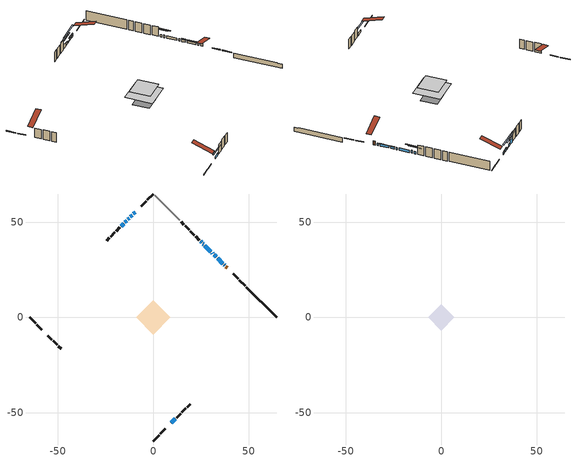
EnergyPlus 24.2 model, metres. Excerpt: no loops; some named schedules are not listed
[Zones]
conditioned space
 floor othersidecoefficients (Floor1 construction): -3.95,0 0,3.95 3.95,0 0,-3.95 z0.46
 floor adiabatic (AdiabaticFloorConstruction): -8.97,0 0,8.97 8.97,0 0,-8.97 z2.9
 floor foundation (Slab1 construction): -5.46,0 0,5.46 5.46,0 0,-5.46 z-1.85
 wall outside (RimJoist1 construction): 0,-64.66 3.11,-61.55 / -64.66,0 -61.55,-3.11 / 0,64.66 -3.11,61.55 / 48.16,16.51 45.04,19.62 z0.46:0.76
 wall outside (RimJoist2 construction): 3.77,-60.9 6.38,-58.28 / -60.9,-3.77 -58.28,-6.38 / -3.77,60.9 -6.38,58.28 / 44.39,20.28 41.77,22.89 z0.46:0.76
 wall outside (AdiabaticWallConstruction 1): 38.68,25.99 38.03,26.63 z0.46:2.49
 wall outside (AdiabaticWallConstruction): 37.38,27.29 37.1,27.56 / 31.25,33.41 30.87,33.79 / 30.21,34.45 26.98,37.68 z0.46:1.68; 36.44,28.22 33.64,31.02 / 32.99,31.68 31.91,32.76 / 9.48,-55.19 11.6,-53.07 / -11.07,53.6 -12,52.66 / 25.35,39.32 24.82,39.84 z0.46:1.58; -9.48,55.19 -10.41,54.25 z0.46:1.53; -12.66,52.01 -13.25,51.41 z0.46:0.79; 26.33,38.34 26,38.66 / -13.91,50.76 -14.82,49.84 z0.46:1.88; -15.48,49.18 -16.76,47.91 z0.46:2.47
 wall outside (Wall2 construction): 12.26,-52.41 14.32,-50.34 / -55.19,-9.48 -53.12,-11.55 / -17.41,47.25 -19.48,45.18 / 21.54,43.12 19.47,45.19 z0.46:5.34
 wall outside (Wall3 construction): 14.98,-49.68 17.14,-47.53 / -52.46,-12.2 -50.31,-14.36 / -20.14,44.53 -22.29,42.37 / 18.81,45.85 16.66,48.01 z0.46:5.34
 wall outside (Wall4 construction): 17.79,-46.87 19.26,-45.4 / -49.65,-15.02 -48.18,-16.49 / -22.95,41.71 -24.42,40.24 / 16,48.66 14.53,50.13 z0.46:5.34
 wall foundation (FoundationWall1 construction): 48.81,15.85,-1.85 48.81,15.85,0.46 63.08,1.59,0.46 63.08,1.59,0.34 64.66,0,0.34 64.66,0,-1.85
 wall othersidecoefficients (Wall1 construction): 24.17,40.5 22.2,42.47 z0.46:5.34
 wall adiabatic (Wall5 construction): 13.88,50.79 0.66,64.01 z0.46:5.34
 window (WindowConstruction 10): 37.38,27.29 37.1,27.56 z0.46:1.68
 window (WindowConstruction 5): 36.44,28.22 33.64,31.02 z0.46:1.58
 window (WindowConstruction 6): 32.99,31.68 31.91,32.76 z0.46:1.58
 window (WindowConstruction 7): 9.48,-55.19 11.6,-53.07 z0.46:1.58
 window (WindowConstruction 8): -9.48,55.19 -10.41,54.25 z0.46:1.53
 window (WindowConstruction 9): -11.07,53.6 -12,52.66 z0.46:1.58
 window (WindowConstruction 12): -12.66,52.01 -13.25,51.41 z0.46:0.79
 window (WindowConstruction 11): 31.25,33.41 30.87,33.79 z0.46:1.68
 window (WindowConstruction): 30.21,34.45 26.98,37.68 z0.46:1.68
 window (WindowConstruction 1): 26.33,38.34 26,38.66 z0.46:1.88
 window (WindowConstruction 2): -13.91,50.76 -14.82,49.84 z0.46:1.88
 window (WindowConstruction 3): -15.48,49.18 -16.76,47.91 z0.46:2.47
 window (WindowConstruction 4): 25.35,39.32 24.83,39.84 z0.46:1.58
 door (Door): 38.68,25.99 38.03,26.63 z0.46:2.49
 ceiling adiabatic (AdiabaticFloorConstruction): 0,-8.97 8.97,0 0,8.97 -8.97,0 z2.9
attic - vented
 floor to conditioned space (Floor2 construction Reversed): -6.93,0 0,6.93 6.93,0 0,-6.93 z5.34
 roof outside (Roof1 construction): 8.82,-55.84,5.34 2.07,-49.09,8.52 0.29,-50.87,8.52 7.04,-57.62,5.34; -55.84,-8.82,5.34 -49.09,-2.07,8.52 -50.87,-0.29,8.52 -57.62,-7.04,5.34; -8.82,55.84,5.34 -2.07,49.09,8.52 -0.29,50.87,8.52 -7.04,57.62,5.34; 39.34,25.33,5.34 32.58,18.58,8.52 34.36,16.8,8.52 41.11,23.55,5.34
shading: 33.5,31.16 36.59,28.08 36.88,28.37 33.79,31.46 z1.78; 31.77,32.9 33.13,31.54 33.42,31.83 32.06,33.19 z1.78; 13.46,-51.2 7.61,-57.05 7.9,-57.34 13.76,-51.49 z4.22; -10.55,54.11 -9.34,55.33 -9.63,55.62 -10.84,54.4 z1.73; -12.14,52.52 -10.93,53.74 -11.22,54.03 -12.43,52.81 z1.78; -16.82,47.84 -9.09,55.58 -9.38,55.87 -17.11,48.13 z5.84; 24.14,40.53 28.19,36.47 28.48,36.76 24.43,40.82 z4.52; -16.69,47.97 -12.04,52.62 -12.33,52.91 -16.98,48.27 z4.52; -18.62,46.04 -13.61,51.05 -13.91,51.34 -18.91,46.33 z5.11; 22.96,41.71 27.21,37.45 27.5,37.74 23.25,42 z4.22
[Building]
Building 1: Terrain=Suburbs
[Site:Location]
Toronto City Centre_ON: Latitude {deg}=43.63; Longitude {deg}=-79.39; Time Zone {hr}=-5; Elevation {m}=77; Keep Site Location Information=Yes
[Site:GroundTemperature:Shallow]
5.01852, 3.26908, 3.12898, 3.95918, 7.29196, 10.6092, 13.4851, 15.3069, 15.4617, 13.9799, 11.1774, 7.9619
[Site:WaterMainsTemperature]
Calculation Method=Schedule; Temperature Schedule=mains temperature schedule
[Material] Roughness=Rough; Thermal Absorptance=0.9
Name | Thickness {m} | Conductivity {W/m-K} | Density {kg/m3} | Specific Heat {J/kg-K} | Solar Absorptance | Visible Absorptance
asphalt or fiberglass shingles | 0.00635 | 0.162714 | 1121.4 | 1465.45 | 0.4 | 0.4
ceiling loosefill ins | 0.169333 | 0.0480833 | 16.02 | 1046.75 | 0.7 | 0.7
ceiling stud and cavity | 0.1397 | 0.0868022 | 65.682 | 1177.47 | 0.7 | 0.7
concrete 4.0 in. | 0.1016 | 1.803125 | 2242.8 | 837.4 | 0.7 | 0.7
concrete 8.0 in. | 0.2032 | 1.803125 | 2242.8 | 837.4 | 0.7 | 0.7
door material | 0.04445 | 0.053851 | 512.64 | 1214.23 | 0.7 | 0.7
exterior vertical ins | 0.0457286 | 0.029427 | 32.04 | 1214.23 | 0.7 | 0.7
floor covering | 0.0127 | 0.0433444 | 54.468 | 1339.84 | 0.6 | 0.6
floor rigid ins; rim joist rigid ins; wall rigid ins 1 | 0.051816 | 0.029427 | 32.04 | 1214.23 | 0.7 | 0.7
floor rigid ins 1; wall rigid ins 2 | 0.512978 | 0.029427 | 32.04 | 1214.23 | 0.7 | 0.7
floor stud and cavity | 0.1397 | 0.0842316 | 92.3553 | 1139.71 | 0.7 | 0.7
floor stud and cavity 1 | 0.1397 | 1.75129 | 37.0049 | 1207.88 | 0.7 | 0.7
furniture material conditioned space 1 | 0.1524 | 0.115458 | 640.8 | 1214.23 | 0.6 | 0.6
gypsum board | 0.0127 | 0.160291 | 801 | 837.4 | 0.6 | 0.6
gypsum board 1 | 0.0127 | 0.160291 | 801 | 837.4 | 0.7 | 0.7
osb sheathing 0.5 in. | 0.0127 | 0.115458 | 512.64 | 1214.23 | 0.7 | 0.7
osb sheathing 0.75 in. | 0.01905 | 0.115458 | 512.64 | 1214.23 | 0.7 | 0.7
osb sheathing 2.0 in. | 0.0508 | 0.115458 | 512.64 | 1214.23 | 0.7 | 0.7
rim joist stud and cavity | 0.0508 | 0.0406579 | 125.044 | 1163.47 | 0.6 | 0.6
rim joist stud and cavity 1 | 0.0508 | 0.258559 | 125.044 | 1163.47 | 0.6 | 0.6
wall rigid ins | 0.051816 | 0.029427 | 32.04 | 1214.23 | 0.4 | 0.4
wall stud and cavity | 0.1397 | 0.205786 | 139.0536 | 1170.24 | 0.7 | 0.7
wall stud and cavity 1 | 0.1397 | 0.169167 | 139.0536 | 1170.24 | 0.7 | 0.7
wall stud and cavity 2 | 0.1397 | 0.168807 | 139.0536 | 1170.24 | 0.7 | 0.7
wall stud and cavity 3 | 0.1397 | 0.319922 | 139.0536 | 1170.24 | 0.7 | 0.7
wall stud and cavity 4 | 0.1397 | 0.141036 | 139.0536 | 1170.24 | 0.7 | 0.7
wall stud and cavity 5 | 0.0889 | 0.380278 | 52.3479 | 1209.89 | 0.7 | 0.7
wall stud and cavity 6 | 0.0889 | 0.391764 | 83.0341 | 1211.67 | 0.7 | 0.7
wood siding | 0.0254 | 0.102417 | 544.68 | 1172.36 | 0.4 | 0.4
wood siding 1; wood siding 2; wood siding 3 | 0.0254 | 0.102417 | 544.68 | 1172.36 | 0.7 | 0.7
[WindowMaterial:SimpleGlazingSystem]
Name | U-Factor {W/m2-K} | Solar Heat Gain Coefficient
WindowMaterial | 2.89521 | 0.69
WindowMaterial 1 | 2.99685 | 0.6
WindowMaterial 10 | 2.31833 | 0.55
WindowMaterial 11 | 2.4035 | 0.42
WindowMaterial 12 | 2.4228 | 0.32
WindowMaterial 2 | 2.16105 | 0.58
WindowMaterial 3 | 2.23032 | 0.55
WindowMaterial 4 | 2.97187 | 0.55
WindowMaterial 5 | 2.92076 | 0.62
WindowMaterial 6 | 2.915653 | 0.67
WindowMaterial 7 | 2.16956 | 0.57
WindowMaterial 8 | 2.18206 | 0.56
WindowMaterial 9 | 2.177513 | 0.56
[Construction]
AdiabaticFloorConstruction: floor stud and cavity 1, floor rigid ins 1, osb sheathing 0.75 in., floor covering
AdiabaticWallConstruction: wood siding 2, wall rigid ins 2, wall stud and cavity 5, gypsum board
AdiabaticWallConstruction 1: wood siding 3, wall rigid ins 2, wall stud and cavity 5, gypsum board
Door: door material
Floor1 construction: floor stud and cavity, floor rigid ins, osb sheathing 0.75 in., floor covering
Floor2 construction Reversed: gypsum board, ceiling stud and cavity, ceiling loosefill ins
FoundationWall1 construction: concrete 8.0 in., gypsum board 1
furniture construction conditioned space 1: furniture material conditioned space 1
PartitionWallConstruction: gypsum board, wall stud and cavity 6, gypsum board
RimJoist1 construction: wood siding 1, rim joist rigid ins, osb sheathing 2.0 in., rim joist stud and cavity
RimJoist2 construction: wood siding 1, rim joist rigid ins, osb sheathing 2.0 in., rim joist stud and cavity 1
Roof1 construction: asphalt or fiberglass shingles
Slab1 construction: concrete 4.0 in.
Wall1 construction: wall rigid ins, osb sheathing 0.5 in., wall stud and cavity, gypsum board
Wall2 construction: wood siding, wall rigid ins 1, osb sheathing 0.5 in., wall stud and cavity 1, gypsum board
Wall3 construction: wood siding, wall rigid ins 1, osb sheathing 0.5 in., wall stud and cavity 2, gypsum board
Wall4 construction: wood siding, wall rigid ins 1, osb sheathing 0.5 in., wall stud and cavity 3, gypsum board
Wall5 construction: wall rigid ins, osb sheathing 0.5 in., wall stud and cavity 4, gypsum board
WindowConstruction: WindowMaterial
WindowConstruction 1: WindowMaterial 1
WindowConstruction 10: WindowMaterial 10
WindowConstruction 11: WindowMaterial 11
WindowConstruction 12: WindowMaterial 12
WindowConstruction 2: WindowMaterial 2
WindowConstruction 3: WindowMaterial 3
WindowConstruction 4: WindowMaterial 4
WindowConstruction 5: WindowMaterial 5
WindowConstruction 6: WindowMaterial 6
WindowConstruction 7: WindowMaterial 7
WindowConstruction 8: WindowMaterial 8
WindowConstruction 9: WindowMaterial 9
[Zone] Multiplier=1; Part of Total Floor Area=Yes
Name | Volume {m3}
attic - vented | 49.6284
conditioned space | 554.2
[Space]
Name | Zone | Volume {m3}
attic - vented 1 | attic - vented | 49.6284
conditioned space 1 | conditioned space | 554.2
[ZoneInfiltration:EffectiveLeakageArea]
infil attic - vented 1: Zone or Space=attic - vented 1; Schedule=Always On Discrete; Effective Air Leakage Area {cm2}=4045.05; Stack Coefficient=0.000221288; Wind Coefficient=1.00508e-05
[ZoneMixing]
whole house fan mix: Zone or Space=attic - vented; Schedule=Always On Continuous; Design Flow Rate Calculation Method=Flow/Zone; Design Flow Rate {m3/s}=0; Source Zone or Space=conditioned space
[SurfaceProperty:OtherSideCoefficients]
other non-freezing space: Combined Convective/Radiative Film Coefficient {W/m2-K}=8.35; Constant Temperature Coefficient=1; External Dry-Bulb Temperature Coefficient=0; Ground Temperature Coefficient=0; Wind Speed Coefficient=0; Zone Air Temperature Coefficient=0; Constant Temperature Schedule=other non-freezing space; Previous Other Side Temperature Coefficient=0
[SurfaceProperty:ExposedFoundationPerimeter]
Slab1: Exposed Perimeter Calculation Method=TotalExposedPerimeter; Total Exposed Perimeter {m}=22.418
[InternalMass] Zone or ZoneList=conditioned space; Space or SpaceList=conditioned space 1
Name | Construction | Surface Area {m2}
furniture mass conditioned space 1 | furniture construction conditioned space 1 | 100.712
partition wall mass | PartitionWallConstruction | 251.78
[Lights]
interior lighting: Zone or ZoneList or Space or SpaceList=conditioned space 1; Schedule=interior lighting schedule; Design Level Calculation Method=LightingLevel; Lighting Level {W}=343.2; Return Air Fraction=0; Fraction Radiant=0.6; Fraction Visible=0.2; Fraction Replaceable=1
[People]
occupants: Zone or ZoneList or Space or SpaceList=conditioned space 1; Number of People Schedule=occupants schedule; Number of People Calculation Method=People; Number of People=3; Fraction Radiant=0.314171; Sensible Heat Fraction=0.56303; Activity Level Schedule=occupants activity schedule; Carbon Dioxide Generation Rate {m3/s-W}=0; Enable ASHRAE 55 Comfort Warnings=No; Mean Radiant Temperature Calculation Type=EnclosureAveraged
[ElectricEquipment] Zone or ZoneList or Space or SpaceList=conditioned space 1; Design Level Calculation Method=EquipmentLevel
Name | Schedule | Design Level {W} | Fraction Latent | Fraction Radiant | Fraction Lost
clothes dryer | clothes dryer schedule | 140.772 | 0.015 | 0.081 | 0.85
clothes washer | clothes washer schedule | 32.1985 | 0.03 | 0.162 | 0.7
cooking range | cooking range schedule | 208.969 | 0.08 | 0.432 | 0.2
dishwasher | dishwasher schedule | 66.8632 | 0.3 | 0.18 | 0.4
fridge | fridge schedule | 72.9452 | 0 | 0.6 | 0
mech vent bath fan 0 | mech vent bath fan 0 schedule | 50.2 | 0 | 0 | 1
mech vent bath fan 1 | mech vent bath fan 1 schedule | 50.2 | 0 | 0 | 1
mech vent bath fan 2 | mech vent bath fan 2 schedule | 50.2 | 0 | 0 | 1
mech vent house fan | mech vent house fan schedule | 0 | 0 | 0 | 1
mech vent house fan cfis | mech vent house fan cfis schedule | 0 | 0 | 0 | 0
mech vent range fan 0 | mech vent range fan 0 schedule | 57 | 0 | 0 | 1
misc plug loads | misc plug loads schedule | 494.7 | 0.045 | 0.513 | 0.1
whole house fan | Always On Discrete | 0 | 0 | 0 | 1
[OtherEquipment] Zone or ZoneList or Space or SpaceList=conditioned space 1; Design Level Calculation Method=EquipmentLevel
Name | Fuel Type | Schedule | Design Level {W} | Fraction Latent | Fraction Radiant | Fraction Lost
clothes dryer 1 | Electricity | clothes dryer schedule | 0 | 0.015 | 0.081 | 0.85
cooking range 1 | Electricity | cooking range schedule | 0 | 0.08 | 0.432 | 0.2
general water use latent | None | general water use schedule | 59.3978 | 1 | 0 | 0
general water use sensible | None | general water use schedule | -58.539 | 0 | 0.6 | 0
mech vent house fan latent load | None | Always On Discrete | 0 | 1 | 0 | 0
mech vent house fan sensible load | None | Always On Discrete | 0 | 0 | 0 | 0
water heater energy adjustment1 | NaturalGas | Always On Discrete | 0.01 | 0 | 0 | 1
[ZoneInfiltration:DesignFlowRate] Zone or ZoneList or Space or SpaceList=conditioned space 1; Schedule=Always On Discrete; Design Flow Rate Calculation Method=Flow/Zone; Design Flow Rate {m3/s}=0
infil flow; natural vent flow; whole house fan flow
[Foundation:Kiva]
Foundation Kiva 1: Initial Indoor Air Temperature {C}=18; Wall Height Above Grade {m}=0.459974; Wall Depth Below Slab {m}=0.2032; Custom Block Material Name 1=exterior vertical ins; Custom Block Depth 1 {m}=2.30999; Custom Block X Position 1 {m}=0.2159; Custom Block Z Position 1 {m}=0
[Foundation:Kiva:Settings]
Soil Conductivity {W/m-K}=0.849921; Soil Density {kg/m3}=1842.3; Soil Specific Heat {J/kg-K}=418.7; Ground Solar Absorptivity=0.9; Ground Thermal Absorptivity=0.9; Ground Surface Roughness {m}=0.03; Far-Field Width {m}=40; Deep-Ground Boundary Condition=ZeroFlux; Deep-Ground Depth {m}=40; Minimum Cell Dimension {m}=0.2; Maximum Cell Growth Coefficient=3; Simulation Timestep=Timestep
[Exterior:Lights]
exterior lighting: Schedule=exterior lighting schedule; Design Level {W}=75.6
[Schedule:Constant]
Name | Hourly Value
Always On Continuous; mech vent house fan schedule; mech vent house fan cfis schedule; Always On Discrete | 1
other non-freezing space; fridge schedule | 0
occupants activity schedule | 117.228
[Schedule:Week:Daily]
interior lighting schedule Week Rule - Jan1-Jan27: interior lighting schedule day, interior lighting schedule day, interior lighting schedule day, interior lighting schedule day, interior lighting schedule day, interior lighting schedule day, interior lighting schedule day, interior lighting schedule default day, interior lighting schedule default day, interior lighting schedule default day, interior lighting schedule default day, interior lighting schedule default day
interior lighting schedule Week Rule - Jan28-Feb3: interior lighting schedule day, interior lighting schedule day, interior lighting schedule day, interior lighting schedule day, interior lighting schedule day 1, interior lighting schedule day 1, interior lighting schedule day 1, interior lighting schedule default day, interior lighting schedule default day, interior lighting schedule default day, interior lighting schedule default day, interior lighting schedule default day
interior lighting schedule Week Rule - Feb4-Feb24: interior lighting schedule day 1, interior lighting schedule day 1, interior lighting schedule day 1, interior lighting schedule day 1, interior lighting schedule day 1, interior lighting schedule day 1, interior lighting schedule day 1, interior lighting schedule default day, interior lighting schedule default day, interior lighting schedule default day, interior lighting schedule default day, interior lighting schedule default day
interior lighting schedule Week Rule - Feb25-Mar3: interior lighting schedule day 1, interior lighting schedule day 1, interior lighting schedule day 1, interior lighting schedule day 1, interior lighting schedule day 2, interior lighting schedule day 2, interior lighting schedule day 2, interior lighting schedule default day, interior lighting schedule default day, interior lighting schedule default day, interior lighting schedule default day, interior lighting schedule default day
interior lighting schedule Week Rule - Mar4-Mar31: interior lighting schedule day 2, interior lighting schedule day 2, interior lighting schedule day 2, interior lighting schedule day 2, interior lighting schedule day 2, interior lighting schedule day 2, interior lighting schedule day 2, interior lighting schedule default day, interior lighting schedule default day, interior lighting schedule default day, interior lighting schedule default day, interior lighting schedule default day
interior lighting schedule Week Rule - Apr1-Apr28: interior lighting schedule day 3, interior lighting schedule day 3, interior lighting schedule day 3, interior lighting schedule day 3, interior lighting schedule day 3, interior lighting schedule day 3, interior lighting schedule day 3, interior lighting schedule default day, interior lighting schedule default day, interior lighting schedule default day, interior lighting schedule default day, interior lighting schedule default day
interior lighting schedule Week Rule - Apr29-May5: interior lighting schedule day 3, interior lighting schedule day 3, interior lighting schedule day 4, interior lighting schedule day 4, interior lighting schedule day 4, interior lighting schedule day 4, interior lighting schedule day 4, interior lighting schedule default day, interior lighting schedule default day, interior lighting schedule default day, interior lighting schedule default day, interior lighting schedule default day
interior lighting schedule Week Rule - May6-May26: interior lighting schedule day 4, interior lighting schedule day 4, interior lighting schedule day 4, interior lighting schedule day 4, interior lighting schedule day 4, interior lighting schedule day 4, interior lighting schedule day 4, interior lighting schedule default day, interior lighting schedule default day, interior lighting schedule default day, interior lighting schedule default day, interior lighting schedule default day
interior lighting schedule Week Rule - May27-Jun2: interior lighting schedule day 4, interior lighting schedule day 4, interior lighting schedule day 4, interior lighting schedule day 4, interior lighting schedule day 4, interior lighting schedule day 5, interior lighting schedule day 5, interior lighting schedule default day, interior lighting schedule default day, interior lighting schedule default day, interior lighting schedule default day, interior lighting schedule default day
interior lighting schedule Week Rule - Jun3-Jun30: interior lighting schedule day 5, interior lighting schedule day 5, interior lighting schedule day 5, interior lighting schedule day 5, interior lighting schedule day 5, interior lighting schedule day 5, interior lighting schedule day 5, interior lighting schedule default day, interior lighting schedule default day, interior lighting schedule default day, interior lighting schedule default day, interior lighting schedule default day
interior lighting schedule Week Rule - Jul1-Jul28: interior lighting schedule day 6, interior lighting schedule day 6, interior lighting schedule day 6, interior lighting schedule day 6, interior lighting schedule day 6, interior lighting schedule day 6, interior lighting schedule day 6, interior lighting schedule default day, interior lighting schedule default day, interior lighting schedule default day, interior lighting schedule default day, interior lighting schedule default day
interior lighting schedule Week Rule - Jul29-Aug4: interior lighting schedule day 6, interior lighting schedule day 6, interior lighting schedule day 6, interior lighting schedule day 7, interior lighting schedule day 7, interior lighting schedule day 7, interior lighting schedule day 7, interior lighting schedule default day, interior lighting schedule default day, interior lighting schedule default day, interior lighting schedule default day, interior lighting schedule default day
interior lighting schedule Week Rule - Aug5-Aug25: interior lighting schedule day 7, interior lighting schedule day 7, interior lighting schedule day 7, interior lighting schedule day 7, interior lighting schedule day 7, interior lighting schedule day 7, interior lighting schedule day 7, interior lighting schedule default day, interior lighting schedule default day, interior lighting schedule default day, interior lighting schedule default day, interior lighting schedule default day
interior lighting schedule Week Rule - Aug26-Sep1: interior lighting schedule day 7, interior lighting schedule day 7, interior lighting schedule day 7, interior lighting schedule day 7, interior lighting schedule day 7, interior lighting schedule day 7, interior lighting schedule day 8, interior lighting schedule default day, interior lighting schedule default day, interior lighting schedule default day, interior lighting schedule default day, interior lighting schedule default day
interior lighting schedule Week Rule - Sep2-Sep29: interior lighting schedule day 8, interior lighting schedule day 8, interior lighting schedule day 8, interior lighting schedule day 8, interior lighting schedule day 8, interior lighting schedule day 8, interior lighting schedule day 8, interior lighting schedule default day, interior lighting schedule default day, interior lighting schedule default day, interior lighting schedule default day, interior lighting schedule default day
interior lighting schedule Week Rule - Sep30-Oct6: interior lighting schedule day 8, interior lighting schedule day 9, interior lighting schedule day 9, interior lighting schedule day 9, interior lighting schedule day 9, interior lighting schedule day 9, interior lighting schedule day 9, interior lighting schedule default day, interior lighting schedule default day, interior lighting schedule default day, interior lighting schedule default day, interior lighting schedule default day
interior lighting schedule Week Rule - Oct7-Oct27: interior lighting schedule day 9, interior lighting schedule day 9, interior lighting schedule day 9, interior lighting schedule day 9, interior lighting schedule day 9, interior lighting schedule day 9, interior lighting schedule day 9, interior lighting schedule default day, interior lighting schedule default day, interior lighting schedule default day, interior lighting schedule default day, interior lighting schedule default day
interior lighting schedule Week Rule - Oct28-Nov3: interior lighting schedule day 9, interior lighting schedule day 9, interior lighting schedule day 9, interior lighting schedule day 9, interior lighting schedule day 10, interior lighting schedule day 10, interior lighting schedule day 10, interior lighting schedule default day, interior lighting schedule default day, interior lighting schedule default day, interior lighting schedule default day, interior lighting schedule default day
interior lighting schedule Week Rule - Nov4-Nov24: interior lighting schedule day 10, interior lighting schedule day 10, interior lighting schedule day 10, interior lighting schedule day 10, interior lighting schedule day 10, interior lighting schedule day 10, interior lighting schedule day 10, interior lighting schedule default day, interior lighting schedule default day, interior lighting schedule default day, interior lighting schedule default day, interior lighting schedule default day
interior lighting schedule Week Rule - Nov25-Dec1: interior lighting schedule day 10, interior lighting schedule day 10, interior lighting schedule day 10, interior lighting schedule day 10, interior lighting schedule day 10, interior lighting schedule day 10, interior lighting schedule day 11, interior lighting schedule default day, interior lighting schedule default day, interior lighting schedule default day, interior lighting schedule default day, interior lighting schedule default day
interior lighting schedule Week Rule - Dec2-Dec31: interior lighting schedule day 11, interior lighting schedule day 11, interior lighting schedule day 11, interior lighting schedule day 11, interior lighting schedule day 11, interior lighting schedule day 11, interior lighting schedule day 11, interior lighting schedule default day, interior lighting schedule default day, interior lighting schedule default day, interior lighting schedule default day, interior lighting schedule default day
occupants schedule Week Rule - Jan1-Dec31: occupants schedule day, occupants schedule day, occupants schedule day, occupants schedule day, occupants schedule day, occupants schedule day, occupants schedule day, occupants schedule default day, occupants schedule default day, occupants schedule default day, occupants schedule default day, occupants schedule default day
clothes dryer schedule Week Rule - Jan1-Dec31: clothes dryer schedule day, clothes dryer schedule day, clothes dryer schedule day, clothes dryer schedule day, clothes dryer schedule day, clothes dryer schedule day, clothes dryer schedule day, clothes dryer schedule default day, clothes dryer schedule default day, clothes dryer schedule default day, clothes dryer schedule default day, clothes dryer schedule default day
clothes washer schedule Week Rule - Jan1-Dec31: clothes washer schedule day, clothes washer schedule day, clothes washer schedule day, clothes washer schedule day, clothes washer schedule day, clothes washer schedule day, clothes washer schedule day, clothes washer schedule default day, clothes washer schedule default day, clothes washer schedule default day, clothes washer schedule default day, clothes washer schedule default day
cooking range schedule Week Rule - Jan1-Dec31: cooking range schedule day, cooking range schedule day, cooking range schedule day, cooking range schedule day, cooking range schedule day, cooking range schedule day, cooking range schedule day, cooking range schedule default day, cooking range schedule default day, cooking range schedule default day, cooking range schedule default day, cooking range schedule default day
dishwasher schedule Week Rule - Jan1-Dec31: dishwasher schedule day, dishwasher schedule day, dishwasher schedule day, dishwasher schedule day, dishwasher schedule day, dishwasher schedule day, dishwasher schedule day, dishwasher schedule default day, dishwasher schedule default day, dishwasher schedule default day, dishwasher schedule default day, dishwasher schedule default day
mech vent bath fan 0 schedule Week Rule - Jan1-Dec31: mech vent bath fan 0 schedule day, mech vent bath fan 0 schedule day, mech vent bath fan 0 schedule day, mech vent bath fan 0 schedule day, mech vent bath fan 0 schedule day, mech vent bath fan 0 schedule day, mech vent bath fan 0 schedule day, mech vent bath fan 0 schedule default day, mech vent bath fan 0 schedule default day, mech vent bath fan 0 schedule default day, mech vent bath fan 0 schedule default day, mech vent bath fan 0 schedule default day
mech vent bath fan 1 schedule Week Rule - Jan1-Dec31: mech vent bath fan 1 schedule day, mech vent bath fan 1 schedule day, mech vent bath fan 1 schedule day, mech vent bath fan 1 schedule day, mech vent bath fan 1 schedule day, mech vent bath fan 1 schedule day, mech vent bath fan 1 schedule day, mech vent bath fan 1 schedule default day, mech vent bath fan 1 schedule default day, mech vent bath fan 1 schedule default day, mech vent bath fan 1 schedule default day, mech vent bath fan 1 schedule default day
mech vent bath fan 2 schedule Week Rule - Jan1-Dec31: mech vent bath fan 2 schedule day, mech vent bath fan 2 schedule day, mech vent bath fan 2 schedule day, mech vent bath fan 2 schedule day, mech vent bath fan 2 schedule day, mech vent bath fan 2 schedule day, mech vent bath fan 2 schedule day, mech vent bath fan 2 schedule default day, mech vent bath fan 2 schedule default day, mech vent bath fan 2 schedule default day, mech vent bath fan 2 schedule default day, mech vent bath fan 2 schedule default day
mech vent range fan 0 schedule Week Rule - Jan1-Dec31: mech vent range fan 0 schedule day, mech vent range fan 0 schedule day, mech vent range fan 0 schedule day, mech vent range fan 0 schedule day, mech vent range fan 0 schedule day, mech vent range fan 0 schedule day, mech vent range fan 0 schedule day, mech vent range fan 0 schedule default day, mech vent range fan 0 schedule default day, mech vent range fan 0 schedule default day, mech vent range fan 0 schedule default day, mech vent range fan 0 schedule default day
misc plug loads schedule Week Rule - Jan1-Dec31: misc plug loads schedule day, misc plug loads schedule day, misc plug loads schedule day, misc plug loads schedule day, misc plug loads schedule day, misc plug loads schedule day, misc plug loads schedule day, misc plug loads schedule default day, misc plug loads schedule default day, misc plug loads schedule default day, misc plug loads schedule default day, misc plug loads schedule default day
general water use schedule Week Rule - Jan1-Dec31: general water use schedule day, general water use schedule day, general water use schedule day, general water use schedule day, general water use schedule day, general water use schedule day, general water use schedule day, general water use schedule default day, general water use schedule default day, general water use schedule default day, general water use schedule default day, general water use schedule default day
exterior lighting schedule Week Rule - Jan1-Jan27: exterior lighting schedule day, exterior lighting schedule day, exterior lighting schedule day, exterior lighting schedule day, exterior lighting schedule day, exterior lighting schedule day, exterior lighting schedule day, exterior lighting schedule default day, exterior lighting schedule default day, exterior lighting schedule default day, exterior lighting schedule default day, exterior lighting schedule default day
exterior lighting schedule Week Rule - Jan28-Feb3: exterior lighting schedule day, exterior lighting schedule day, exterior lighting schedule day, exterior lighting schedule day, exterior lighting schedule day 1, exterior lighting schedule day 1, exterior lighting schedule day 1, exterior lighting schedule default day, exterior lighting schedule default day, exterior lighting schedule default day, exterior lighting schedule default day, exterior lighting schedule default day
exterior lighting schedule Week Rule - Feb4-Feb24: exterior lighting schedule day 1, exterior lighting schedule day 1, exterior lighting schedule day 1, exterior lighting schedule day 1, exterior lighting schedule day 1, exterior lighting schedule day 1, exterior lighting schedule day 1, exterior lighting schedule default day, exterior lighting schedule default day, exterior lighting schedule default day, exterior lighting schedule default day, exterior lighting schedule default day
exterior lighting schedule Week Rule - Feb25-Mar3: exterior lighting schedule day 1, exterior lighting schedule day 1, exterior lighting schedule day 1, exterior lighting schedule day 1, exterior lighting schedule day 2, exterior lighting schedule day 2, exterior lighting schedule day 2, exterior lighting schedule default day, exterior lighting schedule default day, exterior lighting schedule default day, exterior lighting schedule default day, exterior lighting schedule default day
exterior lighting schedule Week Rule - Mar4-Mar31: exterior lighting schedule day 2, exterior lighting schedule day 2, exterior lighting schedule day 2, exterior lighting schedule day 2, exterior lighting schedule day 2, exterior lighting schedule day 2, exterior lighting schedule day 2, exterior lighting schedule default day, exterior lighting schedule default day, exterior lighting schedule default day, exterior lighting schedule default day, exterior lighting schedule default day
exterior lighting schedule Week Rule - Apr1-Apr28: exterior lighting schedule day 3, exterior lighting schedule day 3, exterior lighting schedule day 3, exterior lighting schedule day 3, exterior lighting schedule day 3, exterior lighting schedule day 3, exterior lighting schedule day 3, exterior lighting schedule default day, exterior lighting schedule default day, exterior lighting schedule default day, exterior lighting schedule default day, exterior lighting schedule default day
exterior lighting schedule Week Rule - Apr29-May5: exterior lighting schedule day 3, exterior lighting schedule day 3, exterior lighting schedule day 4, exterior lighting schedule day 4, exterior lighting schedule day 4, exterior lighting schedule day 4, exterior lighting schedule day 4, exterior lighting schedule default day, exterior lighting schedule default day, exterior lighting schedule default day, exterior lighting schedule default day, exterior lighting schedule default day
exterior lighting schedule Week Rule - May6-May26: exterior lighting schedule day 4, exterior lighting schedule day 4, exterior lighting schedule day 4, exterior lighting schedule day 4, exterior lighting schedule day 4, exterior lighting schedule day 4, exterior lighting schedule day 4, exterior lighting schedule default day, exterior lighting schedule default day, exterior lighting schedule default day, exterior lighting schedule default day, exterior lighting schedule default day
exterior lighting schedule Week Rule - May27-Jun2: exterior lighting schedule day 4, exterior lighting schedule day 4, exterior lighting schedule day 4, exterior lighting schedule day 4, exterior lighting schedule day 4, exterior lighting schedule day 5, exterior lighting schedule day 5, exterior lighting schedule default day, exterior lighting schedule default day, exterior lighting schedule default day, exterior lighting schedule default day, exterior lighting schedule default day
exterior lighting schedule Week Rule - Jun3-Jun30: exterior lighting schedule day 5, exterior lighting schedule day 5, exterior lighting schedule day 5, exterior lighting schedule day 5, exterior lighting schedule day 5, exterior lighting schedule day 5, exterior lighting schedule day 5, exterior lighting schedule default day, exterior lighting schedule default day, exterior lighting schedule default day, exterior lighting schedule default day, exterior lighting schedule default day
exterior lighting schedule Week Rule - Jul1-Jul28: exterior lighting schedule day 6, exterior lighting schedule day 6, exterior lighting schedule day 6, exterior lighting schedule day 6, exterior lighting schedule day 6, exterior lighting schedule day 6, exterior lighting schedule day 6, exterior lighting schedule default day, exterior lighting schedule default day, exterior lighting schedule default day, exterior lighting schedule default day, exterior lighting schedule default day
[Schedule:Year]
interior lighting schedule: interior lighting schedule Week Rule - Jan1-Jan27, 1, 1, 1, 27, interior lighting schedule Week Rule - Jan28-Feb3, 1, 28, 2, 3, interior lighting schedule Week Rule - Feb4-Feb24, 2, 4, 2, 24, interior lighting schedule Week Rule - Feb25-Mar3, 2, 25, 3, 3, interior lighting schedule Week Rule - Mar4-Mar31, 3, 4, 3, 31, interior lighting schedule Week Rule - Apr1-Apr28, 4, 1, 4, 28, interior lighting schedule Week Rule - Apr29-May5, 4, 29, 5, 5, interior lighting schedule Week Rule - May6-May26, 5, 6, 5, 26, interior lighting schedule Week Rule - May27-Jun2, 5, 27, 6, 2, interior lighting schedule Week Rule - Jun3-Jun30, 6, 3, 6, 30, interior lighting schedule Week Rule - Jul1-Jul28, 7, 1, 7, 28, interior lighting schedule Week Rule - Jul29-Aug4, 7, 29, 8, 4, interior lighting schedule Week Rule - Aug5-Aug25, 8, 5, 8, 25, interior lighting schedule Week Rule - Aug26-Sep1, 8, 26, 9, 1, interior lighting schedule Week Rule - Sep2-Sep29, 9, 2, 9, 29, interior lighting schedule Week Rule - Sep30-Oct6, 9, 30, 10, 6, interior lighting schedule Week Rule - Oct7-Oct27, 10, 7, 10, 27, interior lighting schedule Week Rule - Oct28-Nov3, 10, 28, 11, 3, interior lighting schedule Week Rule - Nov4-Nov24, 11, 4, 11, 24, interior lighting schedule Week Rule - Nov25-Dec1, 11, 25, 12, 1, interior lighting schedule Week Rule - Dec2-Dec31, 12, 2, 12, 31
occupants schedule: occupants schedule Week Rule - Jan1-Dec31, 1, 1, 12, 31
clothes dryer schedule: clothes dryer schedule Week Rule - Jan1-Dec31, 1, 1, 12, 31
clothes washer schedule: clothes washer schedule Week Rule - Jan1-Dec31, 1, 1, 12, 31
cooking range schedule: cooking range schedule Week Rule - Jan1-Dec31, 1, 1, 12, 31
dishwasher schedule: dishwasher schedule Week Rule - Jan1-Dec31, 1, 1, 12, 31
mech vent bath fan 0 schedule: mech vent bath fan 0 schedule Week Rule - Jan1-Dec31, 1, 1, 12, 31
mech vent bath fan 1 schedule: mech vent bath fan 1 schedule Week Rule - Jan1-Dec31, 1, 1, 12, 31
mech vent bath fan 2 schedule: mech vent bath fan 2 schedule Week Rule - Jan1-Dec31, 1, 1, 12, 31
mech vent range fan 0 schedule: mech vent range fan 0 schedule Week Rule - Jan1-Dec31, 1, 1, 12, 31
misc plug loads schedule: misc plug loads schedule Week Rule - Jan1-Dec31, 1, 1, 12, 31
general water use schedule: general water use schedule Week Rule - Jan1-Dec31, 1, 1, 12, 31
exterior lighting schedule: exterior lighting schedule Week Rule - Jan1-Jan27, 1, 1, 1, 27, exterior lighting schedule Week Rule - Jan28-Feb3, 1, 28, 2, 3, exterior lighting schedule Week Rule - Feb4-Feb24, 2, 4, 2, 24, exterior lighting schedule Week Rule - Feb25-Mar3, 2, 25, 3, 3, exterior lighting schedule Week Rule - Mar4-Mar31, 3, 4, 3, 31, exterior lighting schedule Week Rule - Apr1-Apr28, 4, 1, 4, 28, exterior lighting schedule Week Rule - Apr29-May5, 4, 29, 5, 5, exterior lighting schedule Week Rule - May6-May26, 5, 6, 5, 26, exterior lighting schedule Week Rule - May27-Jun2, 5, 27, 6, 2, exterior lighting schedule Week Rule - Jun3-Jun30, 6, 3, 6, 30, exterior lighting schedule Week Rule - Jul1-Jul28, 7, 1, 7, 28, exterior lighting schedule Week Rule - Jul29-Aug4, 7, 29, 8, 4, exterior lighting schedule Week Rule - Aug5-Aug25, 8, 5, 8, 25, exterior lighting schedule Week Rule - Aug26-Sep1, 8, 26, 9, 1, exterior lighting schedule Week Rule - Sep2-Sep29, 9, 2, 9, 29, exterior lighting schedule Week Rule - Sep30-Oct6, 9, 30, 10, 6, exterior lighting schedule Week Rule - Oct7-Oct27, 10, 7, 10, 27, exterior lighting schedule Week Rule - Oct28-Nov3, 10, 28, 11, 3, exterior lighting schedule Week Rule - Nov4-Nov24, 11, 4, 11, 24, exterior lighting schedule Week Rule - Nov25-Dec1, 11, 25, 12, 1, exterior lighting schedule Week Rule - Dec2-Dec31, 12, 2, 12, 31
[Schedule:Compact]
mains temperature schedule: Through: 01/01, For: AllDays, Until: 24:00, 8.80333, Through: 01/02, For: AllDays, Until: 24:00, 8.74333, Through: 01/03, For: AllDays, Until: 24:00, 8.68389, Through: 01/04, For: AllDays, Until: 24:00, 8.62611, Through: 01/05, For: AllDays, Until: 24:00, 8.56944, Through: 01/06, For: AllDays, Until: 24:00, 8.51389, Through: 01/07, For: AllDays, Until: 24:00, 8.45944, Through: 01/08, For: AllDays, Until: 24:00, 8.40611, Through: 01/09, For: AllDays, Until: 24:00, 8.35389, Through: 01/10, For: AllDays, Until: 24:00, 8.30278, Through: 01/11, For: AllDays, Until: 24:00, 8.25333, Through: 01/12, For: AllDays, Until: 24:00, 8.205, Through: 01/13, For: AllDays, Until: 24:00, 8.15778, Through: 01/14, For: AllDays, Until: 24:00, 8.11222, Through: 01/15, For: AllDays, Until: 24:00, 8.06778, Through: 01/16, For: AllDays, Until: 24:00, 8.02444, Through: 01/17, For: AllDays, Until: 24:00, 7.98222, Through: 01/18, For: AllDays, Until: 24:00, 7.94167, Through: 01/19, For: AllDays, Until: 24:00, 7.90222, Through: 01/20, For: AllDays, Until: 24:00, 7.86444, Through: 01/21, For: AllDays, Until: 24:00, 7.82778, Through: 01/22, For: AllDays, Until: 24:00, 7.79278, Through: 01/23, For: AllDays, Until: 24:00, 7.75889, Through: 01/24, For: AllDays, Until: 24:00, 7.72667, Through: 01/25, For: AllDays, Until: 24:00, 7.69556, Through: 01/26, For: AllDays, Until: 24:00, 7.66611, Through: 01/27, For: AllDays, Until: 24:00, 7.63778, Through: 01/28, For: AllDays, Until: 24:00, 7.61111, Through: 01/29, For: AllDays, Until: 24:00, 7.58556, Through: 01/30, For: AllDays, Until: 24:00, 7.56167, Through: 01/31, For: AllDays, Until: 24:00, 7.53944, Through: 02/01, For: AllDays, Until: 24:00, 7.51833, Through: 02/02, For: AllDays, Until: 24:00, 7.49889, Through: 02/03, For: AllDays, Until: 24:00, 7.48111, Through: 02/04, For: AllDays, Until: 24:00, 7.46444, Through: 02/05, For: AllDays, Until: 24:00, 7.44944, Through: 02/06, For: AllDays, Until: 24:00, 7.43556, Through: 02/07, For: AllDays, Until: 24:00, 7.42333, Through: 02/08, For: AllDays, Until: 24:00, 7.41278, Through: 02/09, For: AllDays, Until: 24:00, 7.40389, Through: 02/10, For: AllDays, Until: 24:00, 7.39611, Through: 02/11, For: AllDays, Until: 24:00, 7.39, Through: 02/12, For: AllDays, Until: 24:00, 7.38556, Through: 02/13, For: AllDays, Until: 24:00, 7.38222, Through: 02/14, For: AllDays, Until: 24:00, 7.38056, Through: 02/15, For: AllDays, Until: 24:00, 7.38056, Through: 02/16, For: AllDays, Until: 24:00, 7.38222, Through: 02/17, For: AllDays, Until: 24:00, 7.385, Through: 02/18, For: AllDays, Until: 24:00, 7.38944, Through: 02/19, For: AllDays, Until: 24:00, 7.395, Through: 02/20, For: AllDays, Until: 24:00, 7.40278, Through: 02/21, For: AllDays, Until: 24:00, 7.41167, Through: 02/22, For: AllDays, Until: 24:00, 7.42222, Through: 02/23, For: AllDays, Until: 24:00, 7.43389, Through: 02/24, For: AllDays, Until: 24:00, 7.44722, Through: 02/25, For: AllDays, Until: 24:00, 7.46222, Through: 02/26, For: AllDays, Until: 24:00, 7.47833, Through: 02/27, For: AllDays, Until: 24:00, 7.49611, Through: 02/28, For: AllDays, Until: 24:00, 7.51556, Through: 03/01, For: AllDays, Until: 24:00, 7.53667, Through: 03/02, For: AllDays, Until: 24:00, 7.55889, Through: 03/03, For: AllDays, Until: 24:00, 7.58222, Through: 03/04, For: AllDays, Until: 24:00, 7.60722, Through: 03/05, For: AllDays, Until: 24:00, 7.63389, Through: 03/06, For: AllDays, Until: 24:00, 7.66222, Through: 03/07, For: AllDays, Until: 24:00, 7.69111, Through: 03/08, For: AllDays, Until: 24:00, 7.72222, Through: 03/09, For: AllDays, Until: 24:00, 7.75444, Through: 03/10, For: AllDays, Until: 24:00, 7.78778, Through: 03/11, For: AllDays, Until: 24:00, 7.82278, Through: 03/12, For: AllDays, Until: 24:00, 7.85944, Through: 03/13, For: AllDays, Until: 24:00, 7.89722, Through: 03/14, For: AllDays, Until: 24:00, 7.93611, Through: 03/15, For: AllDays, Until: 24:00, 7.97667, Through: 03/16, For: AllDays, Until: 24:00, 8.01833, Through: 03/17, For: AllDays, Until: 24:00, 8.06167, Through: 03/18, For: AllDays, Until: 24:00, 8.10611, Through: 03/19, For: AllDays, Until: 24:00, 8.15167, Through: 03/20, For: AllDays, Until: 24:00, 8.19833, Through: 03/21, For: AllDays, Until: 24:00, 8.24667, Through: 03/22, For: AllDays, Until: 24:00, 8.29611, Through: 03/23, For: AllDays, Until: 24:00, 8.34667, Through: 03/24, For: AllDays, Until: 24:00, 8.39889, Through: 03/25, For: AllDays, Until: 24:00, 8.45167, Through: 03/26, For: AllDays, Until: 24:00, 8.50611, Through: 03/27, For: AllDays, Until: 24:00, 8.56167, Through: 03/28, For: AllDays, Until: 24:00, 8.61833, Through: 03/29, For: AllDays, Until: 24:00, 8.67611, Through: 03/30, For: AllDays, Until: 24:00, 8.735, Through: 03/31, For: AllDays, Until: 24:00, 8.795, Through: 04/01, For: AllDays, Until: 24:00, 8.85611, Through: 04/02, For: AllDays, Until: 24:00, 8.91833, Through: 04/03, For: AllDays, Until: 24:00, 8.98167, Through: 04/04, For: AllDays, Until: 24:00, 9.04556, Through: 04/05, For: AllDays, Until: 24:00, 9.11111, Through: 04/06, For: AllDays, Until: 24:00, 9.17722, Through: 04/07, For: AllDays, Until: 24:00, 9.24444, Through: 04/08, For: AllDays, Until: 24:00, 9.31222, Through: 04/09, For: AllDays, Until: 24:00, 9.38167, Through: 04/10, For: AllDays, Until: 24:00, 9.45167, Through: 04/11, For: AllDays, Until: 24:00, 9.52222, Through: 04/12, For: AllDays, Until: 24:00, 9.59444, Through: 04/13, For: AllDays, Until: 24:00, 9.66667, Through: 04/14, For: AllDays, Until: 24:00, 9.74, Through: 04/15, For: AllDays, Until: 24:00, 9.81444, Through: 04/16, For: AllDays, Until: 24:00, 9.88944, Through: 04/17, For: AllDays, Until: 24:00, 9.96556, Through: 04/18, For: AllDays, Until: 24:00, 10.0417, Through: 04/19, For: AllDays, Until: 24:00, 10.1189, Through: 04/20, For: AllDays, Until: 24:00, 10.1972, Through: 04/21, For: AllDays, Until: 24:00, 10.2756, Through: 04/22, For: AllDays, Until: 24:00, 10.355, Through: 04/23, For: AllDays, Until: 24:00, 10.435, Through: 04/24, For: AllDays, Until: 24:00, 10.515, Through: 04/25, For: AllDays, Until: 24:00, 10.5961, Through: 04/26, For: AllDays, Until: 24:00, 10.6778, Through: 04/27, For: AllDays, Until: 24:00, 10.76, Through: 04/28, For: AllDays, Until: 24:00, 10.8428, Through: 04/29, For: AllDays, Until: 24:00, 10.9261, Through: 04/30, For: AllDays, Until: 24:00, 11.0094, Through: 05/01, For: AllDays, Until: 24:00, 11.0933, Through: 05/02, For: AllDays, Until: 24:00, 11.1778, Through: 05/03, For: AllDays, Until: 24:00, 11.2628, Through: 05/04, For: AllDays, Until: 24:00, 11.3478, Through: 05/05, For: AllDays, Until: 24:00, 11.4333, Through: 05/06, For: AllDays, Until: 24:00, 11.5189, Through: 05/07, For: AllDays, Until: 24:00, 11.605, Through: 05/08, For: AllDays, Until: 24:00, 11.6917, Through: 05/09, For: AllDays, Until: 24:00, 11.7778, Through: 05/10, For: AllDays, Until: 24:00, 11.865, Through: 05/11, For: AllDays, Until: 24:00, 11.9517, Through: 05/12, For: AllDays, Until: 24:00, 12.0389, Through: 05/13, For: AllDays, Until: 24:00, 12.1261, Through: 05/14, For: AllDays, Until: 24:00, 12.2133, Through: 05/15, For: AllDays, Until: 24:00, 12.3006, Through: 05/16, For: AllDays, Until: 24:00, 12.3883, Through: 05/17, For: AllDays, Until: 24:00, 12.4756, Through: 05/18, For: AllDays, Until: 24:00, 12.5628, Through: 05/19, For: AllDays, Until: 24:00, 12.6506, Through: 05/20, For: AllDays, Until: 24:00, 12.7378, Through: 05/21, For: AllDays, Until: 24:00, 12.825, Through: 05/22, For: AllDays, Until: 24:00, 12.9122, Through: 05/23, For: AllDays, Until: 24:00, 12.9994, Through: 05/24, For: AllDays, Until: 24:00, 13.0861, Through: 05/25, For: AllDays, Until: 24:00, 13.1728, Through: 05/26, For: AllDays, Until: 24:00, 13.2594, Through: 05/27, For: AllDays, Until: 24:00, 13.3456, Through: 05/28, For: AllDays, Until: 24:00, 13.4317, Through: 05/29, For: AllDays, Until: 24:00, 13.5172, Through: 05/30, For: AllDays, Until: 24:00, 13.6028, Through: 05/31, For: AllDays, Until: 24:00, 13.6878, Through: 06/01, For: AllDays, Until: 24:00, 13.7722, Through: 06/02, For: AllDays, Until: 24:00, 13.8567, Through: 06/03, For: AllDays, Until: 24:00, 13.9406, Through: 06/04, For: AllDays, Until: 24:00, 14.0239, Through: 06/05, For: AllDays, Until: 24:00, 14.1067, Through: 06/06, For: AllDays, Until: 24:00, 14.1894, Through: 06/07, For: AllDays, Until: 24:00, 14.2711, Through: 06/08, For: AllDays, Until: 24:00, 14.3528, Through: 06/09, For: AllDays, Until: 24:00, 14.4339, Through: 06/10, For: AllDays, Until: 24:00, 14.5139, Through: 06/11, For: AllDays, Until: 24:00, 14.5939, Through: 06/12, For: AllDays, Until: 24:00, 14.6728, Through: 06/13, For: AllDays, Until: 24:00, 14.7511, Through: 06/14, For: AllDays, Until: 24:00, 14.8289, Through: 06/15, For: AllDays, Until: 24:00, 14.9061, Through: 06/16, For: AllDays, Until: 24:00, 14.9822, Through: 06/17, For: AllDays, Until: 24:00, 15.0578, Through: 06/18, For: AllDays, Until: 24:00, 15.1328, Through: 06/19, For: AllDays, Until: 24:00, 15.2067, Through: 06/20, For: AllDays, Until: 24:00, 15.28, Through: 06/21, For: AllDays, Until: 24:00, 15.3522, Through: 06/22, For: AllDays, Until: 24:00, 15.4239, Through: 06/23, For: AllDays, Until: 24:00, 15.4944, Through: 06/24, For: AllDays, Until: 24:00, 15.5639, Through: 06/25, For: AllDays, Until: 24:00, 15.6328, Through: 06/26, For: AllDays, Until: 24:00, 15.7006, Through: 06/27, For: AllDays, Until: 24:00, 15.7678, Through: 06/28, For: AllDays, Until: 24:00, 15.8333, Through: 06/29, For: AllDays, Until: 24:00, 15.8983, Through: 06/30, For: AllDays, Until: 24:00, 15.9622, Through: 07/01, For: AllDays, Until: 24:00, 16.025, Through: 07/02, For: AllDays, Until: 24:00, 16.0872, Through: 07/03, For: AllDays, Until: 24:00, 16.1478, Through: 07/04, For: AllDays, Until: 24:00, 16.2072, Through: 07/05, For: AllDays, Until: 24:00, 16.2661, Through: 07/06, For: AllDays, Until: 24:00, 16.3233, Through: 07/07, For: AllDays, Until: 24:00, 16.3794, Through: 07/08, For: AllDays, Until: 24:00, 16.435, Through: 07/09, For: AllDays, Until: 24:00, 16.4889, Through: 07/10, For: AllDays, Until: 24:00, 16.5417, Through: 07/11, For: AllDays, Until: 24:00, 16.5928, Through: 07/12, For: AllDays, Until: 24:00, 16.6433, Through: 07/13, For: AllDays, Until: 24:00, 16.6922, Through: 07/14, For: AllDays, Until: 24:00, 16.74, Through: 07/15, For: AllDays, Until: 24:00, 16.7867, Through: 07/16, For: AllDays, Until: 24:00, 16.8322, Through: 07/17, For: AllDays, Until: 24:00, 16.8761, Through: 07/18, For: AllDays, Until: 24:00, 16.9189, Through: 07/19, For: AllDays, Until: 24:00, 16.96, Through: 07/20, For: AllDays, Until: 24:00, 17, Through: 07/21, For: AllDays, Until: 24:00, 17.0389, Through: 07/22, For: AllDays, Until: 24:00, 17.0761, Through: 07/23, For: AllDays, Until: 24:00, 17.1122, Through: 07/24, For: AllDays, Until: 24:00, 17.1467, Through: 07/25, For: AllDays, Until: 24:00, 17.18, Through: 07/26, For: AllDays, Until: 24:00, 17.2117, Through: 07/27, For: AllDays, Until: 24:00, 17.2422, Through: 07/28, For: AllDays, Until: 24:00, 17.2711, Through: 07/29, For: AllDays, Until: 24:00, 17.2983, Through: 07/30, For: AllDays, Until: 24:00, 17.3244, Through: 07/31, For: AllDays, Until: 24:00, 17.3494, Through: 08/01, For: AllDays, Until: 24:00, 17.3728, Through: 08/02, For: AllDays, Until: 24:00, 17.3944, Through: 08/03, For: AllDays, Until: 24:00, 17.4144, Through: 08/04, For: AllDays, Until: 24:00, 17.4333, Through: 08/05, For: AllDays, Until: 24:00, 17.4506, Through: 08/06, For: AllDays, Until: 24:00, 17.4667, Through: 08/07, For: AllDays, Until: 24:00, 17.4811, Through: 08/08, For: AllDays, Until: 24:00, 17.4939, Through: 08/09, For: AllDays, Until: 24:00, 17.5056, Through: 08/10, For: AllDays, Until: 24:00, 17.5156, Through: 08/11, For: AllDays, Until: 24:00, 17.5239, Through: 08/12, For: AllDays, Until: 24:00, 17.5311, Through: 08/13, For: AllDays, Until: 24:00, 17.5361, Through: 08/14, For: AllDays, Until: 24:00, 17.54, Through: 08/15, For: AllDays, Until: 24:00, 17.5428, Through: 08/16, For: AllDays, Until: 24:00, 17.5439, Through: 08/17, For: AllDays, Until: 24:00, 17.5433, Through: 08/18, For: AllDays, Until: 24:00, 17.5411, Through: 08/19, For: AllDays, Until: 24:00, 17.5372, Through: 08/20, For: AllDays, Until: 24:00, 17.5322, Through: 08/21, For: AllDays, Until: 24:00, 17.5256, Through: 08/22, For: AllDays, Until: 24:00, 17.5178, Through: 08/23, For: AllDays, Until: 24:00, 17.5083, Through: 08/24, For: AllDays, Until: 24:00, 17.4972, Through: 08/25, For: AllDays, Until: 24:00, 17.4844, Through: 08/26, For: AllDays, Until: 24:00, 17.4706, Through: 08/27, For: AllDays, Until: 24:00, 17.455, Through: 08/28, For: AllDays, Until: 24:00, 17.4378, Through: 08/29, For: AllDays, Until: 24:00, 17.4194, Through: 08/30, For: AllDays, Until: 24:00, 17.3994, Through: 08/31, For: AllDays, Until: 24:00, 17.3778, Through: 09/01, For: AllDays, Until: 24:00, 17.355, Through: 09/02, For: AllDays, Until: 24:00, 17.3311, Through: 09/03, For: AllDays, Until: 24:00, 17.305, Through: 09/04, For: AllDays, Until: 24:00, 17.2778, Through: 09/05, For: AllDays, Until: 24:00, 17.2494, Through: 09/06, For: AllDays, Until: 24:00, 17.2194, Through: 09/07, For: AllDays, Until: 24:00, 17.1878, Through: 09/08, For: AllDays, Until: 24:00, 17.155, Through: 09/09, For: AllDays, Until: 24:00, 17.1206, Through: 09/10, For: AllDays, Until: 24:00, 17.085, Through: 09/11, For: AllDays, Until: 24:00, 17.0483, Through: 09/12, For: AllDays, Until: 24:00, 17.01, Through: 09/13, For: AllDays, Until: 24:00, 16.97, Through: 09/14, For: AllDays, Until: 24:00, 16.9289, Through: 09/15, For: AllDays, Until: 24:00, 16.8867, Through: 09/16, For: AllDays, Until: 24:00, 16.8428, Through: 09/17, For: AllDays, Until: 24:00, 16.7983, Through: 09/18, For: AllDays, Until: 24:00, 16.7517, Through: 09/19, For: AllDays, Until: 24:00, 16.7044, Through: 09/20, For: AllDays, Until: 24:00, 16.6556, Through: 09/21, For: AllDays, Until: 24:00, 16.6056, Through: 09/22, For: AllDays, Until: 24:00, 16.5544, Through: 09/23, For: AllDays, Until: 24:00, 16.5017, Through: 09/24, For: AllDays, Until: 24:00, 16.4483, Through: 09/25, For: AllDays, Until: 24:00, 16.3933, Through: 09/26, For: AllDays, Until: 24:00, 16.3372, Through: 09/27, For: AllDays, Until: 24:00, 16.2806, Through: 09/28, For: AllDays, Until: 24:00, 16.2222, Through: 09/29, For: AllDays, Until: 24:00, 16.1628, Through: 09/30, For: AllDays, Until: 24:00, 16.1022, Through: 10/01, For: AllDays, Until: 24:00, 16.0406, Through: 10/02, For: AllDays, Until: 24:00, 15.9778, Through: 10/03, For: AllDays, Until: 24:00, 15.9144, Through: 10/04, For: AllDays, Until: 24:00, 15.8494, Through: 10/05, For: AllDays, Until: 24:00, 15.7839, Through: 10/06, For: AllDays, Until: 24:00, 15.7172, Through: 10/07, For: AllDays, Until: 24:00, 15.6494, Through: 10/08, For: AllDays, Until: 24:00, 15.5811, Through: 10/09, For: AllDays, Until: 24:00, 15.5117, Through: 10/10, For: AllDays, Until: 24:00, 15.4411, Through: 10/11, For: AllDays, Until: 24:00, 15.37, Through: 10/12, For: AllDays, Until: 24:00, 15.2978, Through: 10/13, For: AllDays, Until: 24:00, 15.225, Through: 10/14, For: AllDays, Until: 24:00, 15.1511, Through: 10/15, For: AllDays, Until: 24:00, 15.0767, Through: 10/16, For: AllDays, Until: 24:00, 15.0011, Through: 10/17, For: AllDays, Until: 24:00, 14.925, Through: 10/18, For: AllDays, Until: 24:00, 14.8483, Through: 10/19, For: AllDays, Until: 24:00, 14.7706, Through: 10/20, For: AllDays, Until: 24:00, 14.6922, Through: 10/21, For: AllDays, Until: 24:00, 14.6133, Through: 10/22, For: AllDays, Until: 24:00, 14.5339, Through: 10/23, For: AllDays, Until: 24:00, 14.4539, Through: 10/24, For: AllDays, Until: 24:00, 14.3728, Through: 10/25, For: AllDays, Until: 24:00, 14.2917, Through: 10/26, For: AllDays, Until: 24:00, 14.21, Through: 10/27, For: AllDays, Until: 24:00, 14.1272, Through: 10/28, For: AllDays, Until: 24:00, 14.0444, Through: 10/29, For: AllDays, Until: 24:00, 13.9611, Through: 10/30, For: AllDays, Until: 24:00, 13.8772, Through: 10/31, For: AllDays, Until: 24:00, 13.7933, Through: 11/01, For: AllDays, Until: 24:00, 13.7089, Through: 11/02, For: AllDays, Until: 24:00, 13.6239, Through: 11/03, For: AllDays, Until: 24:00, 13.5383, Through: 11/04, For: AllDays, Until: 24:00, 13.4528, Through: 11/05, For: AllDays, Until: 24:00, 13.3667, Through: 11/06, For: AllDays, Until: 24:00, 13.2806, Through: 11/07, For: AllDays, Until: 24:00, 13.1944, Through: 11/08, For: AllDays, Until: 24:00, 13.1078, Through: 11/09, For: AllDays, Until: 24:00, 13.0206, Through: 11/10, For: AllDays, Until: 24:00, 12.9339, Through: 11/11, For: AllDays, Until: 24:00, 12.8467, Through: 11/12, For: AllDays, Until: 24:00, 12.7594, Through: 11/13, For: AllDays, Until: 24:00, 12.6722, Through: 11/14, For: AllDays, Until: 24:00, 12.5844, Through: 11/15, For: AllDays, Until: 24:00, 12.4972, Through: 11/16, For: AllDays, Until: 24:00, 12.41, Through: 11/17, For: AllDays, Until: 24:00, 12.3222, Through: 11/18, For: AllDays, Until: 24:00, 12.235, Through: 11/19, For: AllDays, Until: 24:00, 12.1478, Through: 11/20, For: AllDays, Until: 24:00, 12.0606, Through: 11/21, For: AllDays, Until: 24:00, 11.9733, Through: 11/22, For: AllDays, Until: 24:00, 11.8861, Through: 11/23, For: AllDays, Until: 24:00, 11.7994, Through: 11/24, For: AllDays, Until: 24:00, 11.7128, Through: 11/25, For: AllDays, Until: 24:00, 11.6267, Through: 11/26, For: AllDays, Until: 24:00, 11.5406, Through: 11/27, For: AllDays, Until: 24:00, 11.4544, Through: 11/28, For: AllDays, Until: 24:00, 11.3689, Through: 11/29, For: AllDays, Until: 24:00, 11.2839, Through: 11/30, For: AllDays, Until: 24:00, 11.1989, Through: 12/01, For: AllDays, Until: 24:00, 11.1144, Through: 12/02, For: AllDays, Until: 24:00, 11.03, Through: 12/03, For: AllDays, Until: 24:00, 10.9467, Through: 12/04, For: AllDays, Until: 24:00, 10.8633, Through: 12/05, For: AllDays, Until: 24:00, 10.7806, Through: 12/06, For: AllDays, Until: 24:00, 10.6983, Through: 12/07, For: AllDays, Until: 24:00, 10.6167, Through: 12/08, For: AllDays, Until: 24:00, 10.5356, Through: 12/09, For: AllDays, Until: 24:00, 10.4544, Through: 12/10, For: AllDays, Until: 24:00, 10.3744, Through: 12/11, For: AllDays, Until: 24:00, 10.295, Through: 12/12, For: AllDays, Until: 24:00, 10.2167, Through: 12/13, For: AllDays, Until: 24:00, 10.1383, Through: 12/14, For: AllDays, Until: 24:00, 10.0611, Through: 12/15, For: AllDays, Until: 24:00, 9.98444, Through: 12/16, For: AllDays, Until: 24:00, 9.90833, Through: 12/17, For: AllDays, Until: 24:00, 9.83278, Through: 12/18, For: AllDays, Until: 24:00, 9.75833, Through: 12/19, For: AllDays, Until: 24:00, 9.685, Through: 12/20, For: AllDays, Until: 24:00, 9.61222, Through: 12/21, For: AllDays, Until: 24:00, 9.54, Through: 12/22, For: AllDays, Until: 24:00, 9.46889, Through: 12/23, For: AllDays, Until: 24:00, 9.39889, Through: 12/24, For: AllDays, Until: 24:00, 9.32944, Through: 12/25, For: AllDays, Until: 24:00, 9.26111, Through: 12/26, For: AllDays, Until: 24:00, 9.19389, Through: 12/27, For: AllDays, Until: 24:00, 9.12722, Through: 12/28, For: AllDays, Until: 24:00, 9.06167, Through: 12/29, For: AllDays, Until: 24:00, 8.99722, Through: 12/30, For: AllDays, Until: 24:00, 8.93389, Through: 12/31, For: AllDays, Until: 24:00, 8.87111
